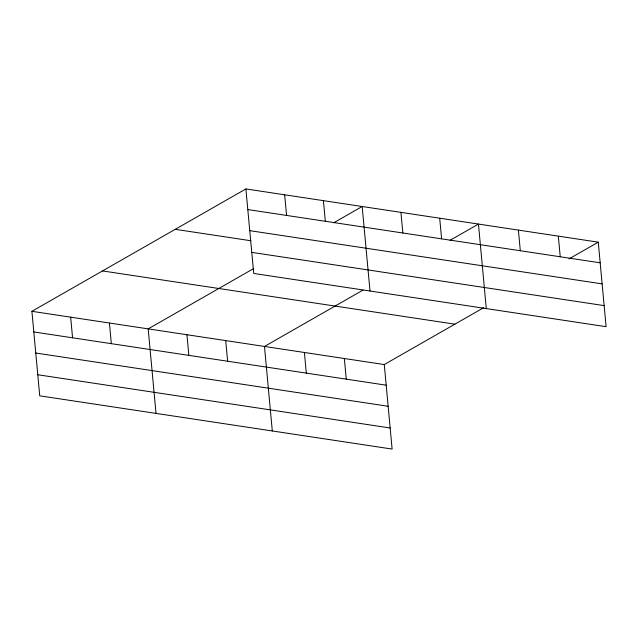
<?xml version="1.0" encoding="UTF-8"?>
<svg xmlns="http://www.w3.org/2000/svg" width="638" height="638" viewBox="0 0 638 638"><rect width="100%" height="100%" fill="white"/><g stroke="black" fill="none" stroke-linecap="round" stroke-linejoin="round"><path stroke-width="0.96" d="M483.652 307.715L384.275 364.553L392.115 449.064L39.739 395.831L31.9 311.312L245.885 188.936L598.261 242.169L606.1 326.688L253.725 273.447L245.885 188.936M253.485 268.662L148.183 328.881L156.023 413.4M333.754 222.758L362.169 206.505L370.008 291.016M362.998 290.099L264.467 346.45L272.306 430.961M450.037 240.327L478.452 224.074L486.292 308.585M568.976 258.916L598.261 242.169M247.799 209.567L600.175 262.808M249.753 230.653L602.128 283.886M175.275 229.321L250.854 240.741M251.771 252.369L604.146 305.61M102.519 270.927L454.886 324.168M31.9 311.312L384.275 364.553M33.814 331.951L386.189 385.185M35.768 353.029L388.143 406.27M37.786 374.745L390.161 427.986M558.322 236.14L560.236 256.771M518.391 230.103L520.305 250.742M439.694 218.212L441.608 238.851M400.927 212.358L402.849 232.998M344.337 358.516L346.251 379.155M323.41 200.651L325.324 221.282M304.398 352.487L306.32 373.118M284.652 194.789L286.566 215.429M225.708 340.596L227.622 361.228M186.942 334.743L188.856 355.374M109.425 323.027L111.339 343.659M70.658 317.174L72.573 337.805"/></g></svg>
